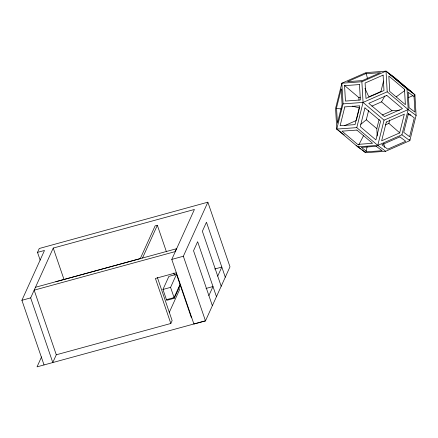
<?xml version="1.0" encoding="UTF-8"?>
<svg xmlns="http://www.w3.org/2000/svg" width="438" height="438" viewBox="0 0 438 438"><rect width="100%" height="100%" fill="white"/><g stroke="black" fill="none" stroke-linecap="round" stroke-linejoin="round"><path stroke-width="0.66" d="M340.457 131.838L336.773 129.09L343.058 103.883L341.864 83.209L366.009 72.604L386.015 71.142L393.91 77.022L414.906 94.772L416.1 115.446L409.815 140.658L385.67 151.263L365.67 152.725L357.769 146.845L336.773 129.09L335.579 108.421L341.864 83.209L361.87 81.747L386.015 71.142L407.011 88.892L414.906 94.772L414.578 96.103M356.472 119.848L359.45 107.907L352.24 106.138M385.67 151.263L377.77 145.378L356.773 127.628L363.064 102.421L361.87 81.747M360.786 124.326L366.305 119.782L368.621 110.491M367.143 146.801L365.67 152.725L362.084 149.692M383.551 81.008L380.929 91.537L368.856 96.842L364.942 88.388M377.227 136.015L376.806 128.657L379.122 119.371M357.769 146.845L377.77 145.378L384.055 120.171L408.2 109.566L416.1 115.446M385.254 124.945L388.878 123.352L389.705 120.039M377.77 145.378L401.914 134.778L408.2 109.566L407.011 88.892M40.159 260.128L37.504 252.37L39.267 248.494L207.858 202.186L229.988 266.819L205.482 320.879L193.908 324.043L171.784 259.411L194.417 209.474L53.244 248.067L30.66 297.889L52.79 362.522L56.294 354.785L34.169 290.159L175.167 251.609L176.476 248.729L35.473 287.279M44.03 364.914L21.9 300.282L44.484 250.465L37.504 252.37M55.845 281.705L140.28 258.606L155.118 225.866L157.351 225.258L166.424 251.757M41.555 356.888L37.033 366.858L205.521 320.797M142.503 258.02L157.351 225.258M162.963 289.452L168.876 276.405L176.487 274.325L170.574 287.372L174.302 298.256L166.692 300.337L162.963 289.452L170.574 287.372M205.482 320.879L183.352 256.246L207.858 202.186M179.991 284.547L174.072 297.599L166.462 299.68M174.302 298.256L180.215 285.209M169.325 312.289L179.481 289.885L178.819 287.947M56.294 354.785L170.831 323.479L172.134 320.6L157.379 277.495M208.893 295.59L212.988 286.545L206.002 288.456M217.719 276.115L221.82 267.07L214.68 269.02M358.706 145.038L363.688 135.408M371.867 106.116L381.525 101.873L384.865 95.955M396.259 96.836L404.86 90.48M343.058 103.883L363.064 102.421L387.208 91.816L408.2 109.566M344.706 125.607L356.308 120.51M408.194 97.723L413.078 95.577M382.363 114.991L392.021 110.748L399.44 110.206M21.9 300.282L30.66 297.889M171.784 259.411L183.352 256.246M344.443 85.388L358.853 97.57L360.189 97.477M336.773 129.09L356.773 127.628M336.253 108.482L341.618 108.947M408.046 114.745L410.735 114.975M401.914 134.778L409.815 140.658L409.738 139.322M340.446 132.095L344.197 134.888M356.105 145.334L360.923 148.92M381.525 101.873L392.021 110.748M363.064 102.421L384.055 120.171M366.305 119.782L376.806 128.657M388.878 123.352L399.91 133.021M225.285 277.194L206.462 222.225L202.367 231.269L221.185 286.238M216.454 296.668L197.637 241.699L193.536 250.744L212.359 305.713M191.439 317.846L176.021 272.814L155.413 278.448L170.831 323.479M173.727 273.082L174.39 275.02M53.244 248.067L64.09 279.74M366.173 73.261L367.487 78.506M383.704 143.396L384.684 147.327M386.015 71.142L387.208 91.816M358.853 97.57L359.001 100.154M341.218 89.045L336.532 107.841L337.419 123.259L342.111 104.458L341.218 89.045M344.805 106.899L340.118 125.701L355.032 124.611L359.718 105.81L344.805 106.899M364.931 107.885L360.244 126.681L375.897 139.914L380.589 121.118L364.931 107.885M386.327 122.027L381.64 140.828L399.642 132.917L404.334 114.121L386.327 122.027M408.408 113.519L403.721 132.32L409.607 136.7L414.293 117.904L408.408 113.519M365.484 73.77L347.482 81.676L362.396 80.587L380.398 72.675L365.484 73.77M383.091 75.117L365.089 83.028L365.982 98.441L383.984 90.535L383.091 75.117M386.803 95.418L368.801 103.33L384.46 116.563L402.462 108.657L386.803 95.418M399.85 136.87L381.843 144.781L387.734 149.166L405.736 141.255L399.85 136.87M359.478 84.561L344.564 85.651L345.451 101.069L360.365 99.974L359.478 84.561M356.899 130.075L341.985 131.165L357.643 144.398L372.557 143.308L356.899 130.075M376.231 146.314L361.317 147.403L367.208 151.789L382.122 150.699L376.231 146.314M395.574 78.533L389.689 74.148L405.342 87.386L411.233 91.766L395.574 78.533M414.052 96.656L408.167 92.27L409.054 107.682L414.945 112.068L414.052 96.656M404.493 89.264L388.834 76.031L389.727 91.443L405.38 104.677L404.493 89.264"/></g></svg>
